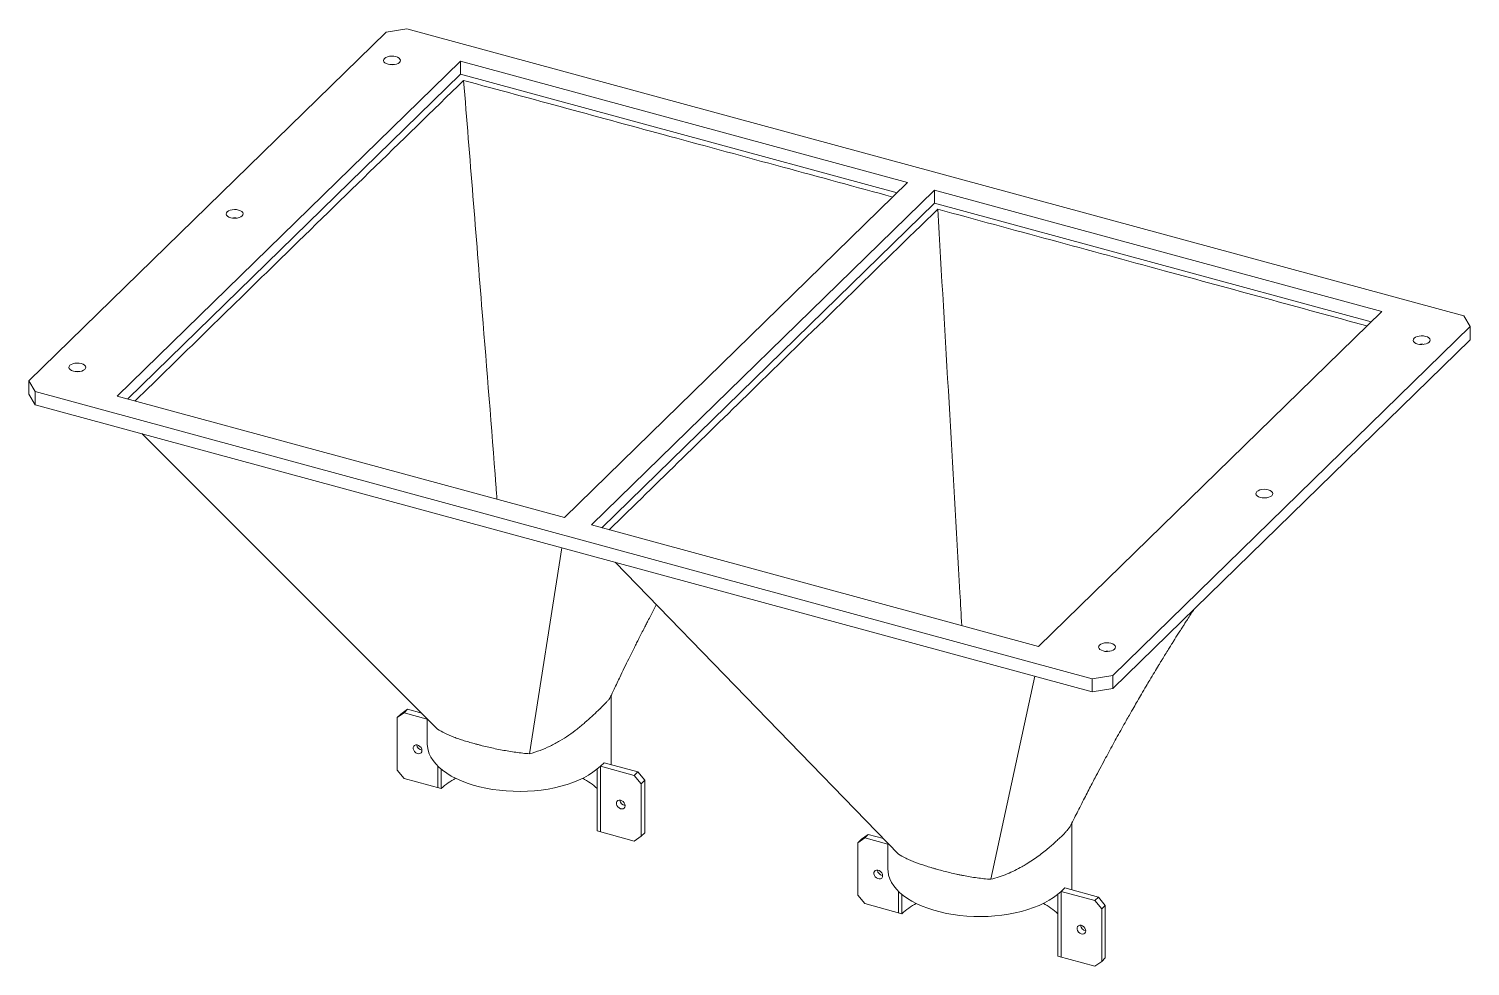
# Paper-space layout '_Trimetric' of a CAD drawing. Header units: millimetres. Extents: x -470 to 470, y -391 to 221.
import ezdxf

# ---------------------------------------------------------------- set-up
doc = ezdxf.new("R2010")
doc.units = ezdxf.units.MM

psp = doc.layouts.new('_Trimetric')

# ---------------------------------------------------------------- linework, layer by layer
at = {"color": 7, "linetype": 'Continuous', "lineweight": 15}
for p, q in [((-470.44, -9.16), (-237.09, 218.6)), ((-223.58, 220.75), (-237.09, 218.6)), ((466.26, 33.26), (-223.58, 220.75)), ((-188.7, 199.62), (-412.71, -19.03)), ((103.16, 120.3), (-188.7, 199.62)), ((-188.7, 199.62), (-188.7, 191.05)), ((-188.7, 191.05), (-405.84, -20.89)), ((96.29, 113.59), (-188.7, 191.05)), ((-120.85, -98.35), (103.16, 120.3)), ((120.85, 115.49), (-103.16, -103.15)), ((412.71, 36.17), (120.85, 115.49)), ((120.85, 115.49), (120.85, 106.92)), ((120.85, 106.92), (-96.29, -105.02)), ((405.84, 29.46), (120.85, 106.92)), ((188.7, -182.47), (412.71, 36.17)), ((470.44, 26.3), (466.26, 33.26)), ((470.44, 26.3), (237.09, -201.45)), ((470.44, 17.73), (470.44, 26.3)), ((237.09, -210.02), (470.44, 17.73)), ((-470.44, -9.16), (-466.26, -16.12)), ((-470.44, -17.73), (-470.44, -9.16)), ((-466.26, -24.69), (-470.44, -17.73)), ((-466.26, -16.12), (223.58, -203.6)), ((-466.26, -16.12), (-466.26, -24.69)), ((-466.26, -24.69), (223.58, -212.18)), ((-412.71, -19.03), (-120.85, -98.35)), ((-396.69, -43.6), (-203.57, -236.47)), ((-103.16, -103.15), (188.7, -182.47)), ((-122.59, -118.09), (-143.53, -252.63)), ((-87.79, -127.55), (97.29, -318.08)), ((186.31, -202.04), (157.51, -334.6)), ((223.58, -203.6), (237.09, -201.45)), ((223.58, -212.18), (223.58, -203.6)), ((237.09, -201.45), (237.09, -210.02)), ((-90.35, -259.69), (-90.35, -214.64)), ((237.09, -210.02), (223.58, -212.18)), ((-227.62, -226.67), (-223.19, -223.59)), ((-223.19, -223.59), (-225.53, -225.86)), ((-213.95, -226.1), (-223.19, -223.59)), ((-225.53, -225.86), (-229.95, -228.95)), ((-229.95, -228.95), (-227.62, -226.67)), ((-229.95, -228.95), (-229.95, -263.23)), ((-210.35, -229.99), (-225.53, -225.86)), ((-210.35, -229.69), (-210.35, -246.29)), ((-229.95, -263.23), (-225.53, -268.72)), ((-203.42, -260.72), (-203.42, -274.73)), ((-201.21, -262.69), (-201.21, -275.33)), ((-99.5, -302.97), (-99.5, -262.69)), ((-94.95, -258.44), (-97.29, -260.72)), ((-97.29, -260.72), (-97.29, -303.57)), ((-75.18, -266.72), (-97.29, -260.72)), ((-72.84, -264.45), (-94.95, -258.44)), ((-225.53, -268.72), (-201.21, -275.33)), ((-75.18, -266.72), (-72.84, -264.45)), ((-70.75, -272.21), (-75.18, -266.72)), ((-72.84, -264.45), (-68.42, -269.93)), ((-68.42, -269.93), (-70.75, -272.21)), ((-70.75, -306.5), (-70.75, -272.21)), ((-68.42, -304.22), (-68.42, -269.93)), ((210.35, -341.41), (210.35, -298)), ((-99.5, -302.97), (-75.18, -309.58)), ((-75.18, -309.58), (-70.75, -306.5)), ((-70.75, -306.5), (-68.42, -304.22)), ((75.18, -307.59), (70.75, -310.67)), ((70.75, -310.67), (73.09, -308.39)), ((73.09, -308.39), (77.51, -305.31)), ((77.51, -305.31), (75.18, -307.59)), ((90.35, -311.71), (75.18, -307.59)), ((87.53, -308.03), (77.51, -305.31)), ((70.75, -310.67), (70.75, -344.96)), ((90.35, -310.93), (90.35, -328.02)), ((70.75, -344.96), (75.18, -350.45)), ((97.29, -342.44), (97.29, -356.45)), ((99.5, -344.42), (99.5, -357.06)), ((201.21, -384.7), (201.21, -344.42)), ((205.75, -340.16), (203.42, -342.44)), ((203.42, -385.3), (203.42, -342.44)), ((225.53, -348.45), (203.42, -342.44)), ((227.86, -346.17), (205.75, -340.16)), ((225.53, -348.45), (227.86, -346.17)), ((227.86, -346.17), (232.28, -351.66)), ((75.18, -350.45), (99.5, -357.06)), ((229.95, -353.94), (225.53, -348.45)), ((232.28, -351.66), (229.95, -353.94)), ((229.95, -388.22), (229.95, -353.94)), ((232.28, -385.95), (232.28, -351.66)), ((201.21, -384.7), (225.53, -391.31)), ((225.53, -391.31), (229.95, -388.22)), ((229.95, -388.22), (232.28, -385.95))]:
    psp.add_line(p, q, dxfattribs=at)
at = {"color": 7, "linetype": 'Continuous', "lineweight": 15, "flags": 128}
for points in [[(-235.97, 197.62), (-234.63, 197.36), (-233.2, 197.29), (-231.78, 197.42), (-230.48, 197.73), (-229.37, 198.2), (-228.54, 198.8), (-228.04, 199.49), (-227.91, 200.23), (-228.15, 200.96), (-228.75, 201.63), (-229.67, 202.2), (-230.84, 202.63), (-232.19, 202.88), (-233.62, 202.95), (-235.03, 202.83), (-236.34, 202.52), (-237.44, 202.05), (-238.27, 201.44), (-238.77, 200.75), (-238.9, 200.01), (-238.66, 199.29), (-238.06, 198.61), (-237.14, 198.04), (-235.97, 197.62)], [(-338.65, 97.41), (-337.3, 97.15), (-335.87, 97.08), (-334.45, 97.2), (-333.15, 97.51), (-332.04, 97.99), (-331.21, 98.59), (-330.72, 99.28), (-330.58, 100.02), (-330.82, 100.75), (-331.42, 101.42), (-332.34, 101.99), (-333.51, 102.42), (-334.86, 102.67), (-336.29, 102.74), (-337.7, 102.62), (-339.01, 102.31), (-340.11, 101.84), (-340.94, 101.23), (-341.44, 100.54), (-341.57, 99.8), (-341.33, 99.07), (-340.73, 98.4), (-339.82, 97.83), (-338.65, 97.41)], [(436.19, 14.94), (437.53, 14.68), (438.96, 14.61), (440.38, 14.74), (441.68, 15.05), (442.79, 15.52), (443.62, 16.12), (444.11, 16.82), (444.25, 17.55), (444.01, 18.28), (443.41, 18.95), (442.49, 19.52), (441.32, 19.95), (439.97, 20.21), (438.54, 20.28), (437.13, 20.15), (435.82, 19.84), (434.72, 19.37), (433.89, 18.77), (433.39, 18.07), (433.26, 17.34), (433.5, 16.61), (434.1, 15.94), (435.01, 15.37), (436.19, 14.94)], [(-441.32, -2.81), (-439.97, -3.06), (-438.54, -3.13), (-437.13, -3.01), (-435.82, -2.7), (-434.72, -2.23), (-433.89, -1.62), (-433.39, -0.93), (-433.26, -0.19), (-433.5, 0.54), (-434.1, 1.21), (-435.01, 1.78), (-436.19, 2.2), (-437.53, 2.46), (-438.96, 2.53), (-440.38, 2.41), (-441.68, 2.1), (-442.79, 1.62), (-443.62, 1.02), (-444.11, 0.33), (-444.25, -0.41), (-444.01, -1.14), (-443.41, -1.81), (-442.49, -2.38), (-441.32, -2.81)], [(333.51, -85.27), (334.86, -85.53), (336.29, -85.6), (337.7, -85.47), (339.01, -85.16), (340.11, -84.69), (340.94, -84.09), (341.44, -83.4), (341.57, -82.66), (341.33, -81.93), (340.73, -81.26), (339.82, -80.69), (338.65, -80.26), (337.3, -80.01), (335.87, -79.94), (334.45, -80.06), (333.15, -80.37), (332.04, -80.84), (331.21, -81.45), (330.72, -82.14), (330.58, -82.88), (330.82, -83.6), (331.42, -84.28), (332.34, -84.85), (333.51, -85.27)], [(230.84, -185.48), (232.19, -185.74), (233.62, -185.81), (235.03, -185.69), (236.34, -185.38), (237.44, -184.9), (238.27, -184.3), (238.77, -183.61), (238.9, -182.87), (238.66, -182.14), (238.06, -181.47), (237.14, -180.9), (235.97, -180.47), (234.63, -180.22), (233.2, -180.15), (231.78, -180.27), (230.48, -180.58), (229.37, -181.05), (228.54, -181.66), (228.04, -182.35), (227.91, -183.09), (228.15, -183.82), (228.75, -184.49), (229.67, -185.06), (230.84, -185.48)], [(-213.81, -250.48), (-213.96, -249.53), (-214.41, -248.6), (-215.11, -247.79), (-215.98, -247.19), (-216.92, -246.85), (-217.84, -246.83), (-218.63, -247.12), (-219.21, -247.68), (-219.52, -248.47), (-219.52, -249.38), (-219.21, -250.33), (-218.63, -251.22), (-217.84, -251.93), (-216.92, -252.41), (-215.98, -252.59), (-215.11, -252.45), (-214.41, -252.02), (-213.96, -251.34), (-213.81, -250.48)], [(-97.29, -260.72), (-99.59, -262.77), (-102.18, -264.72), (-105.06, -266.56), (-108.21, -268.29), (-111.6, -269.89), (-115.22, -271.35), (-119.05, -272.66), (-123.06, -273.81), (-127.23, -274.81), (-131.53, -275.64), (-135.95, -276.29), (-140.45, -276.77), (-145.01, -277.07), (-149.6, -277.19), (-154.2, -277.13), (-158.77, -276.89), (-163.29, -276.47), (-167.74, -275.87), (-172.08, -275.1), (-176.3, -274.16), (-180.36, -273.05), (-184.25, -271.79), (-187.94, -270.38), (-191.41, -268.83), (-194.64, -267.14), (-197.61, -265.33), (-200.3, -263.41), (-202.7, -261.39), (-204.79, -259.29), (-206.56, -257.1), (-208, -254.85), (-209.11, -252.56), (-209.86, -250.22), (-210.27, -247.86), (-210.35, -246.29)], [(-81.15, -286.53), (-81.3, -285.58), (-81.75, -284.66), (-82.45, -283.85), (-83.31, -283.24), (-84.26, -282.91), (-85.17, -282.89), (-85.97, -283.17), (-86.55, -283.74), (-86.85, -284.52), (-86.85, -285.44), (-86.55, -286.39), (-85.97, -287.27), (-85.17, -287.99), (-84.26, -288.46), (-83.31, -288.64), (-82.45, -288.51), (-81.75, -288.08), (-81.3, -287.39), (-81.15, -286.53)], [(86.89, -332.2), (86.74, -331.25), (86.29, -330.33), (85.59, -329.51), (84.73, -328.91), (83.78, -328.58), (82.87, -328.55), (82.07, -328.84), (81.49, -329.41), (81.18, -330.19), (81.18, -331.11), (81.49, -332.06), (82.07, -332.94), (82.87, -333.66), (83.78, -334.13), (84.73, -334.31), (85.59, -334.18), (86.29, -333.75), (86.74, -333.06), (86.89, -332.2)], [(203.42, -342.44), (201.12, -344.49), (198.52, -346.44), (195.64, -348.29), (192.49, -350.01), (189.1, -351.61), (185.48, -353.07), (181.65, -354.38), (177.64, -355.54), (173.47, -356.53), (169.17, -357.36), (164.75, -358.02), (160.25, -358.5), (155.69, -358.8), (151.1, -358.92), (146.51, -358.86), (141.93, -358.61), (137.41, -358.19), (132.96, -357.59), (128.62, -356.82), (124.4, -355.88), (120.34, -354.78), (116.45, -353.51), (112.76, -352.1), (109.29, -350.55), (106.06, -348.87), (103.09, -347.06), (100.4, -345.14), (98, -343.12), (95.91, -341.01), (94.14, -338.83), (92.7, -336.58), (91.6, -334.28), (90.84, -331.95), (90.43, -329.59), (90.35, -328.02)], [(219.56, -368.26), (219.4, -367.31), (218.95, -366.38), (218.25, -365.57), (217.39, -364.97), (216.45, -364.63), (215.53, -364.61), (214.74, -364.9), (214.15, -365.46), (213.85, -366.25), (213.85, -367.16), (214.15, -368.11), (214.74, -369), (215.53, -369.71), (216.45, -370.19), (217.39, -370.37), (218.25, -370.23), (218.95, -369.8), (219.4, -369.12), (219.56, -368.26)]]:
    psp.add_lwpolyline(points, dxfattribs=at)
at = {"color": 7, "linetype": 'Continuous', "lineweight": 15}
for centre, radius, start, end in [((-233.41, 186.97), 10.5, 82.48598, 97.51402), ((-336.08, 86.75), 10.5, 82.48598, 97.51402), ((438.75, 4.29), 10.5, 82.48598, 97.51402), ((-438.75, -13.46), 10.5, 82.48598, 97.51402), ((336.08, -95.92), 10.5, 82.48598, 97.51402), ((233.41, -196.14), 10.5, 82.48598, 97.51402), ((-119.88, -199.9), 32.31, 310.65018, 317.95989), ((-213.36, -246.45), 3.88, 185.35437, 263.2557), ((-172.4, -305.79), 41.92, 117.58097, 133.40154), ((-127.84, -305.14), 41.13, 46.44498, 62.5725), ((-80.7, -282.51), 3.88, 185.35437, 263.2557), ((87.34, -328.18), 3.88, 185.35437, 263.2557), ((128.3, -387.51), 41.92, 117.58097, 133.40154), ((172.87, -386.86), 41.13, 46.44498, 62.5725), ((220.01, -364.23), 3.88, 185.35437, 263.2557)]:
    psp.add_arc(centre, radius, start, end, dxfattribs=at)
for points, knots in [([(-186.61, 187.05), (-207.13, 167.06), (-248.18, 127.08), (-319.68, 57.33), (-370.58, 7.56), (-401.01, -22.21)], [0, 0, 0, 0, 0.286743, 0.573485, 1, 1, 1, 1]), ([(93.55, 110.91), (69.63, 117.43), (21.09, 130.64), (-72.28, 156.03), (-141.76, 174.88), (-186.61, 187.05)], [0, 0, 0, 0, 0.256243, 0.51995, 1, 1, 1, 1]), ([(-164.85, -86.39), (-165.08, -83.32), (-168.17, -42.62), (-175.5, 48.53), (-182.56, 136.6), (-186.61, 187.05)], [0, 0, 0, 0, 0.033622, 0.446348, 1, 1, 1, 1]), ([(122.88, 102.94), (103.08, 83.65), (63.48, 45.07), (-8.02, -24.68), (-59.64, -75.15), (-91.52, -106.32)], [0, 0, 0, 0, 0.27668, 0.55336, 1, 1, 1, 1]), ([(122.88, 102.94), (147.52, 96.26), (196.79, 82.89), (290.2, 57.51), (358.96, 38.8), (403.09, 26.79)], [0, 0, 0, 0, 0.263656, 0.527312, 1, 1, 1, 1]), ([(122.88, 102.94), (125.34, 60.83), (130.22, -22.61), (135.54, -113.2), (138.15, -161.7), (138.54, -168.84)], [0, 0, 0, 0, 0.464829, 0.921242, 1, 1, 1, 1]), ([(-90.73, -215.45), (-90.37, -214.67), (-89.43, -212.66), (-87.82, -209.26), (-85.94, -205.32), (-83.63, -200.51), (-81.05, -195.18), (-78.22, -189.41), (-75.91, -184.76), (-74.05, -181.03), (-72.49, -177.95), (-70.84, -174.68), (-69.19, -171.45), (-67.66, -168.47), (-66.13, -165.51), (-64.45, -162.29), (-62.65, -158.84), (-61.42, -156.5), (-60.82, -155.37), (-60.8, -155.34)], [0, 0, 0, 0, 0.039511, 0.101692, 0.171599, 0.237595, 0.343051, 0.437899, 0.525045, 0.574404, 0.623077, 0.678252, 0.736688, 0.783089, 0.826474, 0.883629, 0.943467, 0.998276, 1, 1, 1, 1]), ([(209.71, -299.28), (209.96, -298.78), (210.48, -297.75), (211.28, -296.15), (212.57, -293.58), (214.43, -289.9), (216.81, -285.23), (219.2, -280.56), (221.45, -276.21), (223.56, -272.16), (225.94, -267.63), (228.67, -262.48), (231.65, -256.89), (234.58, -251.47), (237.34, -246.41), (240.17, -241.26), (242.99, -236.19), (245.63, -231.5), (248.24, -226.89), (250.69, -222.59), (253.31, -218.04), (256, -213.41), (258.68, -208.84), (261.5, -204.09), (264.19, -199.59), (266.45, -195.85), (268.17, -193.03), (269.63, -190.64), (271.47, -187.65), (273.4, -184.52), (275.12, -181.76), (276.59, -179.41), (278.08, -177.04), (279.65, -174.56), (281.33, -171.92), (282.84, -169.55), (284.38, -167.16), (286.06, -164.57), (288.07, -161.48), (289.54, -159.24), (290.29, -158.11)], [0, 0, 0, 0, 0.010571, 0.021805, 0.033749, 0.064764, 0.099082, 0.131384, 0.161704, 0.189417, 0.215134, 0.255332, 0.295533, 0.330071, 0.366498, 0.399659, 0.435876, 0.470808, 0.496487, 0.531238, 0.559917, 0.591187, 0.628313, 0.655932, 0.691687, 0.724405, 0.736147, 0.752637, 0.776498, 0.801778, 0.821398, 0.837104, 0.85336, 0.874329, 0.893029, 0.914, 0.92858, 0.947766, 0.973669, 1, 1, 1, 1]), ([(-95.89, -221.54), (-95.29, -220.93), (-94.07, -219.71), (-92.66, -218.19), (-91.58, -216.85), (-90.95, -215.96), (-90.79, -215.53), (-90.76, -215.44)], [0, 0, 0, 0, 0.228699, 0.462332, 0.698259, 0.93849, 1, 1, 1, 1]), ([(-143.53, -252.63), (-141.21, -251.99), (-138.93, -251.25), (-134.47, -249.57), (-132.28, -248.64), (-129.07, -247.09), (-128.01, -246.56), (-125.92, -245.44), (-124.88, -244.85), (-121.83, -243.06), (-119.87, -241.8), (-116.09, -239.19), (-114.26, -237.83), (-111.62, -235.75), (-110.75, -235.06), (-109.05, -233.65), (-108.22, -232.95), (-105.8, -230.86), (-104.27, -229.49), (-101.41, -226.87), (-100.07, -225.6), (-98.83, -224.41)], [0, 0, 0, 0, 0.125, 0.125, 0.25, 0.25, 0.3125, 0.3125, 0.375, 0.375, 0.5, 0.5, 0.625, 0.625, 0.6875, 0.6875, 0.75, 0.75, 0.875, 0.875, 1, 1, 1, 1]), ([(-95.89, -221.54), (-96.35, -222.02), (-96.82, -222.51), (-97.81, -223.47), (-98.31, -223.94), (-98.83, -224.41)], [0.47729558, 0.47729558, 0.47729558, 0.47729558, 0.5, 0.5, 0.52270442, 0.52270442, 0.52270442, 0.52270442]), ([(-203.57, -236.47), (-202.17, -237.44), (-200.6, -238.35), (-197.08, -240.09), (-195.15, -240.92), (-192.49, -241.93), (-191.95, -242.13), (-190.84, -242.53), (-190.28, -242.73), (-188.57, -243.31), (-187.4, -243.69), (-183.78, -244.82), (-181.24, -245.55), (-177.9, -246.45), (-177.23, -246.62), (-175.86, -246.98), (-175.16, -247.15), (-173.07, -247.67), (-171.66, -248.01), (-167.39, -248.99), (-164.49, -249.61), (-160.05, -250.45), (-158.56, -250.71), (-155.55, -251.21), (-154.04, -251.44), (-149.53, -252.07), (-146.53, -252.4), (-143.53, -252.63)], [0, 0, 0, 0, 0.125, 0.125, 0.25, 0.25, 0.28125, 0.28125, 0.3125, 0.3125, 0.375, 0.375, 0.5, 0.5, 0.53125, 0.53125, 0.5625, 0.5625, 0.625, 0.625, 0.75, 0.75, 0.8125, 0.8125, 0.875, 0.875, 1, 1, 1, 1]), ([(209.68, -299.27), (209.55, -299.53), (209.08, -300.52), (207.79, -302.14), (205.96, -304.16), (204.31, -305.85), (202.43, -307.69), (200.32, -309.66), (197.98, -311.76), (195.25, -314.11), (192.12, -316.68), (188.54, -319.43), (184.7, -322.14), (181.1, -324.45), (177.25, -326.7), (173.14, -328.87), (168.15, -331.1), (162.94, -333.07), (159.32, -334.09), (157.51, -334.6)], [0, 0, 0, 0, 0.035037, 0.133842, 0.183928, 0.234739, 0.284145, 0.333953, 0.384166, 0.435272, 0.496212, 0.557626, 0.620333, 0.683432, 0.724155, 0.791814, 0.859958, 0.929691, 1, 1, 1, 1]), ([(157.51, -334.6), (154.51, -334.38), (151.52, -334.05), (145.56, -333.21), (142.59, -332.71), (138.87, -331.99), (138.13, -331.84), (136.65, -331.53), (135.91, -331.38), (133.72, -330.9), (132.28, -330.57), (128.01, -329.56), (125.25, -328.85), (121.9, -327.92), (121.23, -327.74), (119.91, -327.36), (119.25, -327.17), (117.31, -326.59), (116.06, -326.2), (112.41, -325.04), (110.13, -324.24), (106.93, -323.01), (105.9, -322.59), (103.92, -321.73), (102.98, -321.3), (100.3, -319.97), (98.7, -319.05), (97.29, -318.08)], [0, 0, 0, 0, 0.125, 0.125, 0.25, 0.25, 0.28125, 0.28125, 0.3125, 0.3125, 0.375, 0.375, 0.5, 0.5, 0.53125, 0.53125, 0.5625, 0.5625, 0.625, 0.625, 0.75, 0.75, 0.8125, 0.8125, 0.875, 0.875, 1, 1, 1, 1])]:
    psp.add_open_spline(points, degree=3, knots=knots, dxfattribs=at)

doc.saveas('drawing.dxf')
